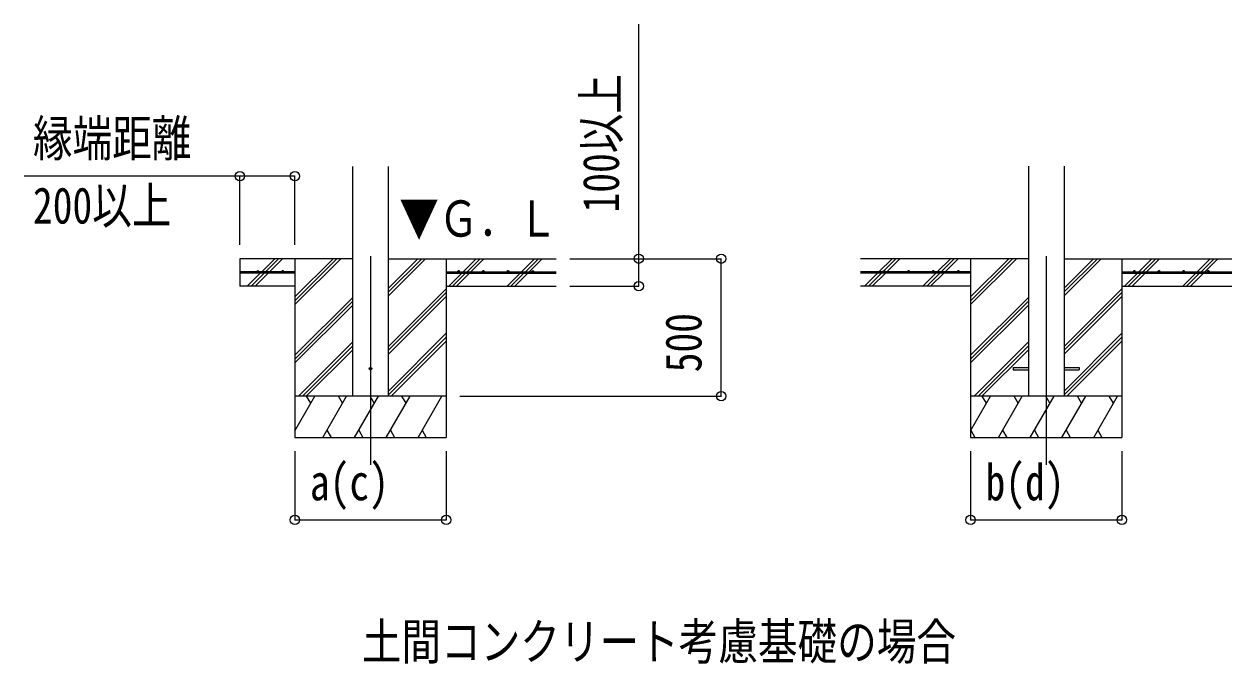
# Model space of a CAD drawing. Units: millimetres, scale not verified. Extents: x -16820 to 16820, y -11880 to 11880.
# Drawn here: x -771 to 3621, y -2556 to -230 of the extents above; entities that cross this region are included whole.
import ezdxf
from ezdxf.enums import TextEntityAlignment as Align

# ---------------------------------------------------------------- set-up
doc = ezdxf.new("R2010")
doc.units = ezdxf.units.MM
doc.header["$LTSCALE"] = 50
for name, color, linetype in [('0-2_USER1', 3, 'Continuous'), ('0-3_YKK_12', 2, 'Continuous'), ('0-4_YKK_13', 4, 'Continuous'), ('0-5_YKK_A1', 4, 'Continuous'), ('0-6_YKK_D', 6, 'Continuous')]:
    doc.layers.add(name, color=color, linetype=linetype)
doc.styles.add('ＭＳ ゴシック', font='')
doc.styles.get('ＭＳ ゴシック').set_extended_font_data('MS Gothic')

msp = doc.modelspace()

# ---------------------------------------------------------------- linework, layer by layer
at = {"layer": '0-3_YKK_12'}
for p, q in [((489.08, -1073.34), (489.08, -1832.55)), ((2946.08, -1073.34), (2946.08, -1832.55))]:
    msp.add_line(p, q, dxfattribs=at)
at = {"layer": '0-4_YKK_13'}
for p, q in [((2826.28, -1478.05), (2826.28, -1487.05)), ((2826.28, -1478.05), (2881.08, -1478.05)), ((2826.28, -1487.05), (2881.08, -1487.05)), ((3011.08, -1478.05), (3065.88, -1478.05)), ((3011.08, -1487.05), (3065.88, -1487.05)), ((3065.88, -1478.05), (3065.88, -1487.05))]:
    msp.add_line(p, q, dxfattribs=at)
msp.add_circle((489.08, -1482.55), 5, dxfattribs=at)
at = {"layer": '0-5_YKK_A1'}
for p, q in [((2881.08, -746.2), (2881.08, -1582.55)), ((3011.08, -746.2), (3011.08, -1582.55)), ((424.08, -1582.55), (424.08, -747.2)), ((554.08, -1582.55), (554.08, -747.2)), ((424.08, -1082.55), (14.08, -1082.55)), ((14.08, -1082.55), (14.08, -1182.55)), ((93.04, -1130.05), (140.54, -1082.55)), ((107.19, -1130.05), (154.69, -1082.55)), ((121.33, -1130.05), (168.83, -1082.55)), ((214.08, -1082.55), (214.08, -1732.55)), ((214.08, -1249.43), (380.96, -1082.55)), ((214.08, -1235.29), (366.82, -1082.55)), ((214.08, -1221.15), (352.68, -1082.55)), ((554.08, -1217.8), (689.33, -1082.55)), ((554.08, -1203.66), (675.19, -1082.55)), ((554.08, -1189.52), (661.04, -1082.55)), ((554.08, -1082.55), (1164.08, -1082.55)), ((764.08, -1082.55), (764.08, -1732.55)), ((825.68, -1130.05), (873.18, -1082.55)), ((839.82, -1130.05), (887.32, -1082.55)), ((853.96, -1130.05), (901.46, -1082.55)), ((1037.81, -1130.05), (1085.31, -1082.55)), ((1051.95, -1130.05), (1099.45, -1082.55)), ((1066.09, -1130.05), (1113.59, -1082.55)), ((2881.08, -1082.55), (2271.08, -1082.55)), ((2337.91, -1130.05), (2385.41, -1082.55)), ((2356.91, -1125.19), (2399.55, -1082.55)), ((2366.2, -1130.05), (2413.7, -1082.55)), ((2550.04, -1130.05), (2597.54, -1082.55)), ((2564.19, -1130.05), (2611.69, -1082.55)), ((2578.33, -1130.05), (2625.83, -1082.55)), ((2671.08, -1082.55), (2671.08, -1732.55)), ((2671.08, -1249.43), (2837.96, -1082.55)), ((2671.08, -1235.29), (2823.82, -1082.55)), ((2671.08, -1221.15), (2809.68, -1082.55)), ((3011.08, -1217.8), (3146.33, -1082.55)), ((3011.08, -1203.66), (3132.19, -1082.55)), ((3011.08, -1189.52), (3118.04, -1082.55)), ((3011.08, -1082.55), (3621.08, -1082.55)), ((3221.08, -1082.55), (3221.08, -1732.55)), ((3282.68, -1130.05), (3330.18, -1082.55)), ((3296.82, -1130.05), (3344.32, -1082.55)), ((3310.96, -1130.05), (3358.46, -1082.55)), ((3494.81, -1130.05), (3542.31, -1082.55)), ((3508.95, -1130.05), (3556.45, -1082.55)), ((3523.09, -1130.05), (3570.59, -1082.55)), ((214.08, -1130.05), (14.08, -1130.05)), ((214.08, -1135.05), (14.08, -1135.05)), ((41.95, -1181.15), (88.04, -1135.05)), ((54.69, -1182.55), (102.19, -1135.05)), ((68.83, -1182.55), (116.33, -1135.05)), ((214.08, -1130.05), (214.08, -1135.05)), ((764.08, -1130.05), (1164.08, -1130.05)), ((764.08, -1130.05), (764.08, -1135.05)), ((764.08, -1135.05), (1164.08, -1135.05)), ((773.18, -1182.55), (820.68, -1135.05)), ((787.32, -1182.55), (834.82, -1135.05)), ((801.46, -1182.55), (848.96, -1135.05)), ((985.31, -1182.55), (1032.81, -1135.05)), ((999.45, -1182.55), (1046.95, -1135.05)), ((1013.59, -1182.55), (1061.09, -1135.05)), ((2671.08, -1130.05), (2271.08, -1130.05)), ((2671.08, -1135.05), (2271.08, -1135.05)), ((2285.41, -1182.55), (2332.91, -1135.05)), ((2299.55, -1182.55), (2347.05, -1135.05)), ((2313.7, -1182.55), (2361.2, -1135.05)), ((2352.05, -1130.05), (2353.72, -1128.38)), ((2498.95, -1181.15), (2545.04, -1135.05)), ((2511.69, -1182.55), (2559.19, -1135.05)), ((2525.83, -1182.55), (2573.33, -1135.05)), ((2671.08, -1130.05), (2671.08, -1135.05)), ((3221.08, -1130.05), (3621.08, -1130.05)), ((3221.08, -1130.05), (3221.08, -1135.05)), ((3221.08, -1135.05), (3621.08, -1135.05)), ((3230.18, -1182.55), (3277.68, -1135.05)), ((3244.32, -1182.55), (3291.82, -1135.05)), ((3258.46, -1182.55), (3305.96, -1135.05)), ((3442.31, -1182.55), (3489.81, -1135.05)), ((3456.45, -1182.55), (3503.95, -1135.05)), ((3470.59, -1182.55), (3518.09, -1135.05)), ((214.08, -1182.55), (14.08, -1182.55)), ((764.08, -1182.55), (1164.08, -1182.55)), ((2671.08, -1182.55), (2271.08, -1182.55)), ((3221.08, -1182.55), (3621.08, -1182.55)), ((214.08, -1433.28), (424.08, -1223.28)), ((554.08, -1401.65), (764.08, -1191.65)), ((554.08, -1415.79), (764.08, -1205.79)), ((554.08, -1429.93), (764.08, -1219.93)), ((2671.08, -1433.28), (2881.08, -1223.28)), ((3011.08, -1401.65), (3221.08, -1191.65)), ((3011.08, -1415.79), (3221.08, -1205.79)), ((3011.08, -1429.93), (3221.08, -1219.93)), ((214.08, -1447.42), (424.08, -1237.42)), ((214.08, -1461.56), (424.08, -1251.56)), ((2671.08, -1447.42), (2881.08, -1237.42)), ((2671.08, -1461.56), (2881.08, -1251.56)), ((554.08, -1563.78), (764.08, -1353.78)), ((3011.08, -1563.78), (3221.08, -1353.78)), ((226.94, -1582.55), (424.08, -1385.41)), ((241.08, -1582.55), (424.08, -1399.55)), ((554.08, -1577.92), (764.08, -1367.92)), ((563.59, -1582.55), (764.08, -1382.06)), ((2683.94, -1582.55), (2881.08, -1385.41)), ((2698.08, -1582.55), (2881.08, -1399.55)), ((3011.08, -1577.92), (3221.08, -1367.92)), ((3020.59, -1582.55), (3221.08, -1382.06)), ((255.22, -1582.55), (424.08, -1413.7)), ((2712.22, -1582.55), (2881.08, -1413.7)), ((764.08, -1582.55), (214.08, -1582.55)), ((214.08, -1708), (286.51, -1582.55)), ((271.51, -1608.53), (256.51, -1582.55)), ((315.38, -1732.55), (401.98, -1582.55)), ((386.98, -1608.53), (371.98, -1582.55)), ((430.85, -1732.55), (517.45, -1582.55)), ((502.45, -1608.53), (487.45, -1582.55)), ((546.32, -1732.55), (632.92, -1582.55)), ((617.92, -1608.53), (602.92, -1582.55)), ((661.79, -1732.55), (748.39, -1582.55)), ((718.39, -1582.55), (718.39, -1582.55)), ((3221.08, -1582.55), (2671.08, -1582.55)), ((2671.08, -1708), (2743.51, -1582.55)), ((2728.51, -1608.53), (2713.51, -1582.55)), ((2772.38, -1732.55), (2858.98, -1582.55)), ((2843.98, -1608.53), (2828.98, -1582.55)), ((2887.85, -1732.55), (2974.45, -1582.55)), ((2959.45, -1608.53), (2944.45, -1582.55)), ((3003.32, -1732.55), (3089.92, -1582.55)), ((3074.92, -1608.53), (3059.92, -1582.55)), ((3118.79, -1732.55), (3205.39, -1582.55)), ((3190.39, -1608.53), (3175.39, -1582.55)), ((330.37, -1706.57), (345.37, -1732.55)), ((445.84, -1706.57), (460.84, -1732.55)), ((561.32, -1706.57), (576.31, -1732.55)), ((676.78, -1706.57), (691.78, -1732.55)), ((2671.9, -1706.57), (2686.9, -1732.55)), ((2787.37, -1706.57), (2802.37, -1732.55)), ((2902.84, -1706.57), (2917.84, -1732.55)), ((3018.32, -1706.57), (3033.31, -1732.55)), ((3133.78, -1706.57), (3148.78, -1732.55)), ((214.08, -1732.55), (764.08, -1732.55)), ((2671.08, -1732.55), (3221.08, -1732.55))]:
    msp.add_line(p, q, dxfattribs=at)
for centre in [(79.08, -1127.55), (169.08, -1127.55), (809.08, -1127.55), (899.08, -1127.55), (989.08, -1127.55), (1079.08, -1127.55), (2356.08, -1127.55), (2446.08, -1127.55), (2536.08, -1127.55), (2626.08, -1127.55), (3266.08, -1127.55), (3356.08, -1127.55), (3446.08, -1127.55), (3536.08, -1127.55)]:
    msp.add_circle(centre, 2.5, dxfattribs=at)
at = {"layer": '0-6_YKK_D'}
for p, q in [((14.08, -1032.55), (14.08, -781.55)), ((214.08, -1032.55), (214.08, -781.55)), ((1214.08, -1082.55), (1765.08, -1082.55)), ((1214.08, -1082.55), (1465.08, -1082.55)), ((1764.08, -1582.55), (1764.08, -1082.55)), ((1214.08, -1182.55), (1465.08, -1182.55)), ((814.08, -1582.55), (1765.08, -1582.55)), ((214.08, -1782.55), (214.08, -2033.55)), ((764.08, -1782.55), (764.08, -2033.55)), ((2671.08, -1782.55), (2671.08, -2033.55)), ((3221.08, -1782.55), (3221.08, -2033.55)), ((214.08, -2032.55), (764.08, -2032.55)), ((2671.08, -2032.55), (3221.08, -2032.55))]:
    msp.add_line(p, q, dxfattribs=at)
for points in [[(1464.08, -1182.55), (1464.08, -1082.55), (1464.08, -229.75)], [(214.08, -782.55), (14.08, -782.55), (-770.72, -782.55)]]:
    msp.add_lwpolyline(points, dxfattribs=at)
for centre in [(14.08, -782.55), (214.08, -782.55), (1464.08, -1082.55), (1764.08, -1082.55), (1464.08, -1182.55), (1764.08, -1582.55), (214.08, -2032.55), (764.08, -2032.55), (2671.08, -2032.55), (3221.08, -2032.55)]:
    msp.add_circle(centre, 17, dxfattribs=at)

# ---------------------------------------------------------------- texts
at = {"layer": '0-2_USER1', "style": 'ＭＳ ゴシック', "width": 0.8}
msp.add_text('土間コンクリート考慮基礎の場合', height=132, dxfattribs=at).set_placement((457.36, -2580.35), align=Align.BOTTOM_LEFT)
at = {"layer": '0-5_YKK_A1', "style": 'ＭＳ ゴシック', "width": 0.8}
msp.add_text('▼Ｇ．Ｌ', height=132, dxfattribs=at).set_placement((593.26, -1042.1), align=Align.BOTTOM_LEFT)
at = {"layer": '0-6_YKK_D', "style": 'ＭＳ ゴシック', "width": 0.8}
for s, p in [('100以上', (1432.08, -914.55)), ('500', (1732.08, -1495.75))]:
    msp.add_text(s, height=132, rotation=90, dxfattribs=at).set_placement(p, align=Align.BOTTOM_LEFT)
for s, p in [('縁端距離', (-738.72, -750.55)), ('200以上', (-738.72, -994.55)), ('a(c)', (268.28, -2000.55)), ('b(d)', (2725.28, -2000.55))]:
    msp.add_text(s, height=132, dxfattribs=at).set_placement(p, align=Align.BOTTOM_LEFT)

doc.saveas('drawing.dxf')
